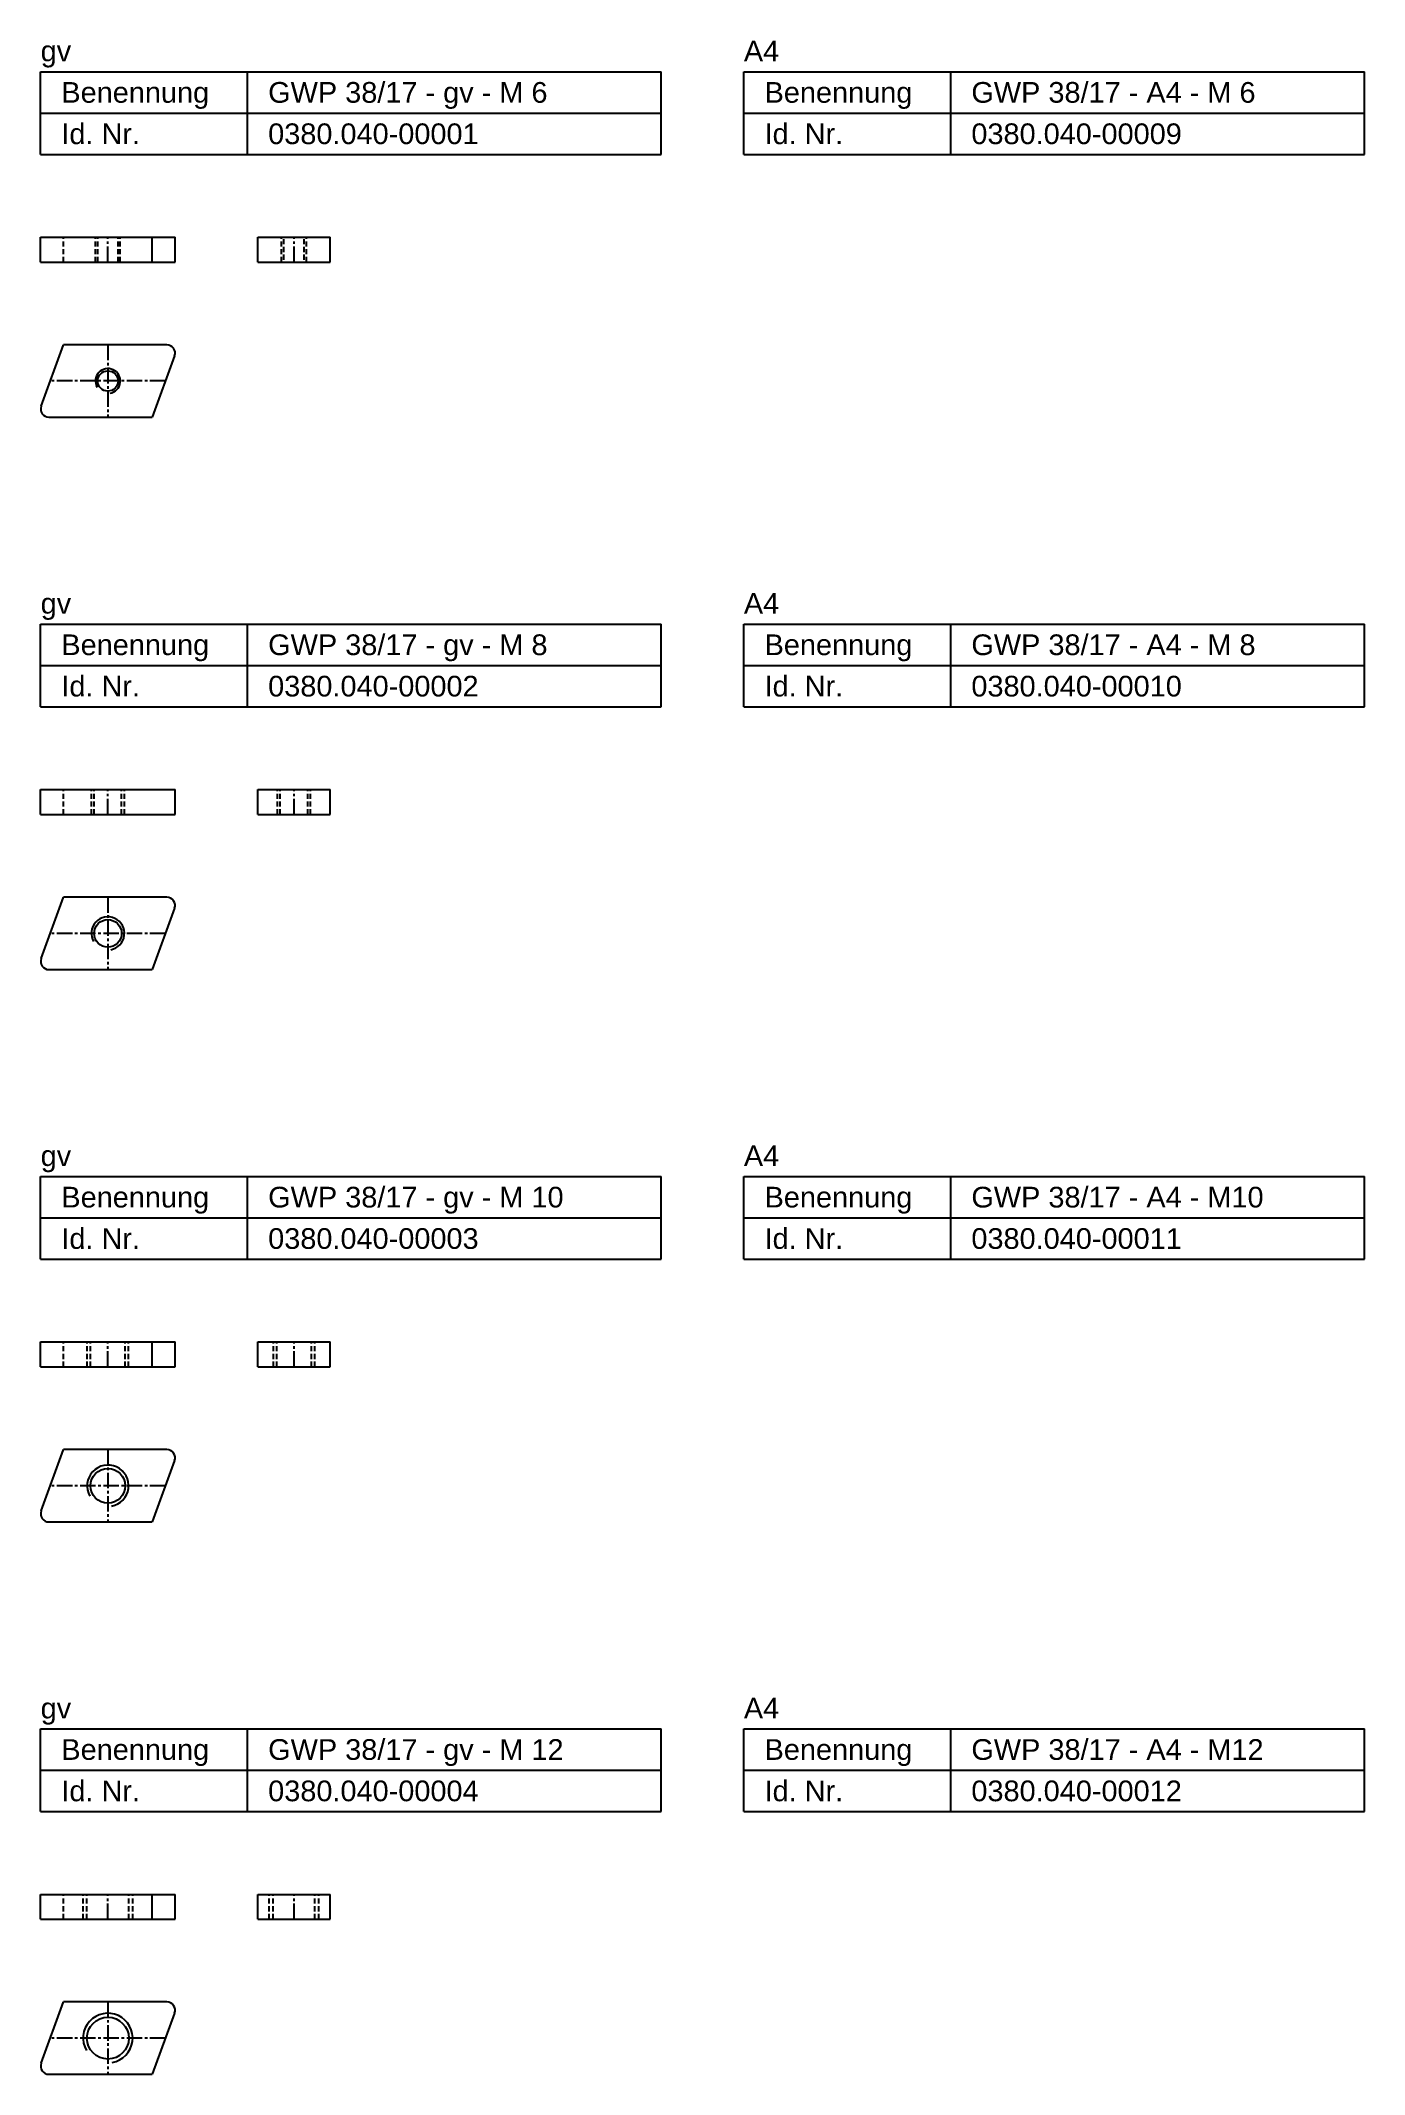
# Model space of a CAD drawing. Header units: millimetres. Extents: x 552 to 872, y 2082 to 2574.
import ezdxf

# ---------------------------------------------------------------- set-up
doc = ezdxf.new("R2010")
doc.units = ezdxf.units.MM
doc.header["$LTSCALE"] = 5
doc.linetypes.add('MITTE2', pattern=[1.125, 0.75, -0.125, 0.125, -0.125])
doc.linetypes.add('VERDECKT', pattern=[0.375, 0.25, -0.125])
doc.layers.add('HALFEN', color=2, linetype='CONTINUOUS')
doc.styles.add('ARIAL50', font='ARIAL.TTF', dxfattribs={"height": 5})

msp = doc.modelspace()

# ---------------------------------------------------------------- linework, layer by layer
at = {"layer": 'HALFEN'}
for p, q in [((552.25, 2566.25), (702.25, 2566.25)), ((552.25, 2546.25), (552.25, 2566.25)), ((602.25, 2546.25), (602.25, 2566.25)), ((702.25, 2546.25), (702.25, 2566.25)), ((722.25, 2566.25), (872.25, 2566.25)), ((722.25, 2546.25), (722.25, 2566.25)), ((772.25, 2546.25), (772.25, 2566.25)), ((872.25, 2546.25), (872.25, 2566.25)), ((552.25, 2556.25), (702.25, 2556.25)), ((722.25, 2556.25), (872.25, 2556.25)), ((552.25, 2546.25), (702.25, 2546.25)), ((722.25, 2546.25), (872.25, 2546.25)), ((552.25, 2520.25), (552.25, 2526.25)), ((552.25, 2526.25), (584.75, 2526.25)), ((579.24, 2520.25), (579.24, 2526.25)), ((584.75, 2520.25), (584.75, 2526.25)), ((604.75, 2520.25), (604.75, 2526.25)), ((604.75, 2526.25), (622.25, 2526.25)), ((622.25, 2520.25), (622.25, 2526.25)), ((552.25, 2520.25), (584.75, 2520.25)), ((604.75, 2520.25), (622.25, 2520.25)), ((552.37, 2485.43), (557.76, 2500.25)), ((582.75, 2500.25), (557.76, 2500.25)), ((584.63, 2497.57), (579.24, 2482.75)), ((554.25, 2482.75), (579.24, 2482.75)), ((552.25, 2432.75), (702.25, 2432.75)), ((552.25, 2412.75), (552.25, 2432.75)), ((602.25, 2412.75), (602.25, 2432.75)), ((702.25, 2412.75), (702.25, 2432.75)), ((722.25, 2432.75), (872.25, 2432.75)), ((722.25, 2412.75), (722.25, 2432.75)), ((772.25, 2412.75), (772.25, 2432.75)), ((872.25, 2412.75), (872.25, 2432.75)), ((552.25, 2422.75), (702.25, 2422.75)), ((722.25, 2422.75), (872.25, 2422.75)), ((552.25, 2412.75), (702.25, 2412.75)), ((722.25, 2412.75), (872.25, 2412.75)), ((552.25, 2392.75), (584.75, 2392.75)), ((552.25, 2386.75), (552.25, 2392.75)), ((584.75, 2386.75), (584.75, 2392.75)), ((604.75, 2392.75), (622.25, 2392.75)), ((604.75, 2386.75), (604.75, 2392.75)), ((622.25, 2386.75), (622.25, 2392.75)), ((552.25, 2386.75), (584.75, 2386.75)), ((604.75, 2386.75), (622.25, 2386.75)), ((552.37, 2351.93), (557.76, 2366.75)), ((582.75, 2366.75), (557.76, 2366.75)), ((584.63, 2364.07), (579.24, 2349.25)), ((554.25, 2349.25), (579.24, 2349.25)), ((552.25, 2299.25), (702.25, 2299.25)), ((552.25, 2279.25), (552.25, 2299.25)), ((602.25, 2279.25), (602.25, 2299.25)), ((702.25, 2279.25), (702.25, 2299.25)), ((722.25, 2299.25), (872.25, 2299.25)), ((722.25, 2279.25), (722.25, 2299.25)), ((772.25, 2279.25), (772.25, 2299.25)), ((872.25, 2279.25), (872.25, 2299.25)), ((552.25, 2289.25), (702.25, 2289.25)), ((722.25, 2289.25), (872.25, 2289.25)), ((552.25, 2279.25), (702.25, 2279.25)), ((722.25, 2279.25), (872.25, 2279.25)), ((552.25, 2259.25), (584.75, 2259.25)), ((552.25, 2253.25), (552.25, 2259.25)), ((579.24, 2253.25), (579.24, 2259.25)), ((584.75, 2253.25), (584.75, 2259.25)), ((604.75, 2259.25), (622.25, 2259.25)), ((604.75, 2253.25), (604.75, 2259.25)), ((622.25, 2253.25), (622.25, 2259.25)), ((552.25, 2253.25), (584.75, 2253.25)), ((604.75, 2253.25), (622.25, 2253.25)), ((552.37, 2218.43), (557.76, 2233.25)), ((582.75, 2233.25), (557.76, 2233.25)), ((584.63, 2230.57), (579.24, 2215.75)), ((554.25, 2215.75), (579.24, 2215.75)), ((552.25, 2165.75), (702.25, 2165.75)), ((552.25, 2145.75), (552.25, 2165.75)), ((602.25, 2145.75), (602.25, 2165.75)), ((702.25, 2145.75), (702.25, 2165.75)), ((722.25, 2165.75), (872.25, 2165.75)), ((722.25, 2145.75), (722.25, 2165.75)), ((772.25, 2145.75), (772.25, 2165.75)), ((872.25, 2145.75), (872.25, 2165.75)), ((552.25, 2155.75), (702.25, 2155.75)), ((722.25, 2155.75), (872.25, 2155.75)), ((552.25, 2145.75), (702.25, 2145.75)), ((722.25, 2145.75), (872.25, 2145.75)), ((552.25, 2125.75), (584.75, 2125.75)), ((552.25, 2119.75), (552.25, 2125.75)), ((579.24, 2119.75), (579.24, 2125.75)), ((584.75, 2119.75), (584.75, 2125.75)), ((604.75, 2125.75), (622.25, 2125.75)), ((604.75, 2119.75), (604.75, 2125.75)), ((622.25, 2119.75), (622.25, 2125.75)), ((552.25, 2119.75), (584.75, 2119.75)), ((604.75, 2119.75), (622.25, 2119.75)), ((552.37, 2084.93), (557.76, 2099.75)), ((582.75, 2099.75), (557.76, 2099.75)), ((584.63, 2097.07), (579.24, 2082.25)), ((554.25, 2082.25), (579.24, 2082.25))]:
    msp.add_line(p, q, dxfattribs=at)
at = {"layer": 'HALFEN', "color": 1, "linetype": 'VERDECKT'}
for p, q in [((557.76, 2520.25), (557.76, 2526.25)), ((565.5, 2520.25), (565.5, 2526.25)), ((566.04, 2520.25), (566.04, 2526.25)), ((570.96, 2520.25), (570.96, 2526.25)), ((571.5, 2520.25), (571.5, 2526.25)), ((610.5, 2520.25), (610.5, 2526.25)), ((611.04, 2520.79), (611.04, 2526.25)), ((615.96, 2520.79), (615.96, 2526.25)), ((616.5, 2520.25), (616.5, 2526.25)), ((557.76, 2386.75), (557.76, 2392.75)), ((564.5, 2386.75), (564.5, 2392.75)), ((565.18, 2386.75), (565.18, 2392.75)), ((571.82, 2386.75), (571.82, 2392.75)), ((572.5, 2386.75), (572.5, 2392.75)), ((609.5, 2386.75), (609.5, 2392.75)), ((610.18, 2386.75), (610.18, 2392.75)), ((616.82, 2386.75), (616.82, 2392.75)), ((617.5, 2386.75), (617.5, 2392.75)), ((557.76, 2253.25), (557.76, 2259.25)), ((563.5, 2253.25), (563.5, 2259.25)), ((564.31, 2253.25), (564.31, 2259.25)), ((572.69, 2253.25), (572.69, 2259.25)), ((573.5, 2253.25), (573.5, 2259.25)), ((608.5, 2253.25), (608.5, 2259.25)), ((609.31, 2253.25), (609.31, 2259.25)), ((617.69, 2253.25), (617.69, 2259.25)), ((618.5, 2253.25), (618.5, 2259.25)), ((557.76, 2119.75), (557.76, 2125.75)), ((562.5, 2119.75), (562.5, 2125.75)), ((563.45, 2119.75), (563.45, 2125.75)), ((573.55, 2119.75), (573.55, 2125.75)), ((574.5, 2119.75), (574.5, 2125.75)), ((607.5, 2119.75), (607.5, 2125.75)), ((608.45, 2119.75), (608.45, 2125.75)), ((618.55, 2119.75), (618.55, 2125.75)), ((619.5, 2119.75), (619.5, 2125.75))]:
    msp.add_line(p, q, dxfattribs=at)
at = {"layer": 'HALFEN', "color": 1, "linetype": 'MITTE2'}
for p, q in [((568.5, 2520.25), (568.5, 2526.25)), ((613.5, 2520.25), (613.5, 2526.25)), ((568.5, 2500.25), (568.5, 2482.75)), ((582.42, 2491.5), (554.58, 2491.5)), ((568.5, 2386.75), (568.5, 2392.75)), ((613.5, 2386.75), (613.5, 2392.75)), ((568.5, 2366.75), (568.5, 2349.25)), ((582.42, 2358), (554.58, 2358)), ((568.5, 2253.25), (568.5, 2259.25)), ((613.5, 2253.25), (613.5, 2259.25)), ((568.5, 2233.25), (568.5, 2215.75)), ((582.42, 2224.5), (554.58, 2224.5)), ((568.5, 2119.75), (568.5, 2125.75)), ((613.5, 2119.75), (613.5, 2125.75)), ((568.5, 2099.75), (568.5, 2082.25)), ((582.42, 2091), (554.58, 2091))]:
    msp.add_line(p, q, dxfattribs=at)
at = {"layer": 'HALFEN'}
for centre, radius in [((568.5, 2491.5), 2.46), ((568.5, 2358), 3.32), ((568.5, 2224.5), 4.19), ((568.5, 2091), 5.05)]:
    msp.add_circle(centre, radius, dxfattribs=at)
for centre, start, end in [((582.75, 2498.25), 340, 90), ((554.25, 2484.75), 160, 270), ((582.75, 2364.75), 340, 90), ((554.25, 2351.25), 160, 270), ((582.75, 2231.25), 340, 90), ((554.25, 2217.75), 160, 270), ((582.75, 2097.75), 340, 90), ((554.25, 2084.25), 160, 270)]:
    msp.add_arc(centre, 2, start, end, dxfattribs=at)
at = {"layer": 'HALFEN', "color": 1}
for centre, radius in [((568.5, 2491.5), 3), ((568.5, 2358), 4), ((568.5, 2224.5), 5), ((568.5, 2091), 6)]:
    msp.add_arc(centre, radius, 280, 210, dxfattribs=at)

# ---------------------------------------------------------------- texts
at = {"layer": 'HALFEN', "style": 'ARIAL50'}
for s, p in [('gv', (552.25, 2568.75)), ('A4', (722.25, 2568.75)), ('Benennung', (557.25, 2558.75)), ('GWP 38/17 - gv - M 6', (607.25, 2558.75)), ('Benennung', (727.25, 2558.75)), ('GWP 38/17 - A4 - M 6', (777.25, 2558.75)), ('Id. Nr.', (557.25, 2548.75)), ('0380.040-00001', (607.25, 2548.75)), ('Id. Nr.', (727.25, 2548.75)), ('0380.040-00009', (777.25, 2548.75)), ('gv', (552.25, 2435.25)), ('A4', (722.25, 2435.25)), ('Benennung', (557.25, 2425.25)), ('GWP 38/17 - gv - M 8', (607.25, 2425.25)), ('Benennung', (727.25, 2425.25)), ('GWP 38/17 - A4 - M 8', (777.25, 2425.25)), ('Id. Nr.', (557.25, 2415.25)), ('0380.040-00002', (607.25, 2415.25)), ('Id. Nr.', (727.25, 2415.25)), ('0380.040-00010', (777.25, 2415.25)), ('gv', (552.25, 2301.75)), ('A4', (722.25, 2301.75)), ('Benennung', (557.25, 2291.75)), ('GWP 38/17 - gv - M 10', (607.25, 2291.75)), ('Benennung', (727.25, 2291.75)), ('GWP 38/17 - A4 - M10', (777.25, 2291.75)), ('Id. Nr.', (557.25, 2281.75)), ('0380.040-00003', (607.25, 2281.75)), ('Id. Nr.', (727.25, 2281.75)), ('0380.040-00011', (777.25, 2281.75)), ('A4', (722.25, 2168.25)), ('gv', (552.25, 2168.25)), ('Benennung', (557.25, 2158.25)), ('GWP 38/17 - gv - M 12', (607.25, 2158.25)), ('Benennung', (727.25, 2158.25)), ('GWP 38/17 - A4 - M12', (777.25, 2158.25)), ('Id. Nr.', (557.25, 2148.25)), ('0380.040-00004', (607.25, 2148.25)), ('Id. Nr.', (727.25, 2148.25)), ('0380.040-00012', (777.25, 2148.25))]:
    msp.add_text(s, height=5, dxfattribs=at).set_placement(p)

doc.saveas('drawing.dxf')
